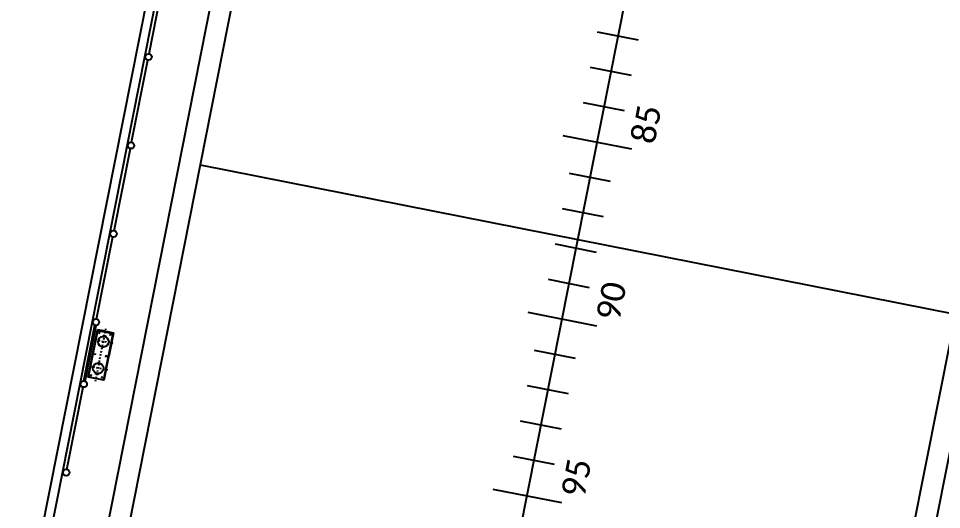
# Model space of a CAD drawing. Header units: metres. Extents: x 267365 to 277461, y 2088854 to 2108025.
# Drawn here: x 272984.3 to 273040.6, y 2096126.7 to 2096156.7 of the extents above; entities that cross this region are included whole.
import ezdxf

# ---------------------------------------------------------------- set-up
doc = ezdxf.new("R2010")
doc.units = ezdxf.units.M
doc.linetypes.add('DASHEDX2', pattern=[38.1, 25.4, -12.7])
doc.layers.add('BOAT', color=30, linetype='Continuous')
doc.styles.get("Standard").update_dxf_attribs({"font": 'calibri.ttf'})

# ---------------------------------------------------------------- blocks, each defined once
blk = doc.blocks.new('8')
at = {"color": 0}
for p, q in [((35800, 26009), (84948, 26009)), ((35786, 25858), (76112, 25858)), ((38885, 25799), (40278, 25799)), ((40383, 25784), (41330, 25784)), ((40384, 25810), (41330, 25810)), ((41435, 25799), (42828, 25799)), ((42935, 25799), (44328, 25799)), ((44435, 25799), (45828, 25799)), ((45935, 25799), (47328, 25799)), ((40460, 25480), (40460, 25751)), ((40460, 25751), (40863, 25751)), ((40467, 25743), (41254, 25742)), ((40467, 25743), (40467, 25488)), ((40549, 25652), (40549, 25579)), ((41265, 25751), (40863, 25751)), ((41175, 25652), (41175, 25578)), ((41254, 25742), (41254, 25488)), ((41254, 25664), (41254, 25567)), ((41265, 25615), (41265, 25751)), ((40460, 25480), (40863, 25480)), ((41254, 25488), (40467, 25488)), ((41265, 25480), (40863, 25480)), ((41265, 25615), (41265, 25480)), ((44287, 24608), (44287, 11808)), ((39937, 18789), (39937, 17627)), ((42937, 18789), (42937, 17627)), ((45937, 18789), (45937, 17627)), ((40537, 17861), (40537, 18554)), ((41137, 17861), (41137, 18554)), ((41737, 17861), (41737, 18554)), ((42337, 17861), (42337, 18554)), ((43537, 17861), (43537, 18554)), ((44137, 17861), (44137, 18554)), ((44737, 17861), (44737, 18554)), ((45337, 17861), (45337, 18554)), ((46537, 17861), (46537, 18554)), ((47137, 17861), (47137, 18554)), ((47737, 17861), (47737, 18554)), ((13535, 18208), (100365, 18208))]:
    blk.add_line(p, q, dxfattribs=at)
at = {"color": 0, "linetype": 'DASHEDX2'}
for p, q in [((41088, 25452), (41088, 25783)), ((40486, 25708), (40518, 25708)), ((40502, 25724), (40502, 25692)), ((40638, 25452), (40638, 25779)), ((40844, 25708), (40876, 25708)), ((40861, 25724), (40861, 25692)), ((41234, 25710), (41202, 25710)), ((41218, 25726), (41218, 25694)), ((40416, 25616), (41305, 25615)), ((40486, 25523), (40518, 25523)), ((40502, 25507), (40502, 25539)), ((40844, 25523), (40876, 25523)), ((40861, 25507), (40861, 25539)), ((41235, 25525), (41203, 25525)), ((41219, 25509), (41219, 25541))]:
    blk.add_line(p, q, dxfattribs=at)
at = {"color": 0, "linetype": 'ByBlock'}
blk.add_line((40460, 25751), (41265, 25751), dxfattribs=at)
at = {"color": 0, "ltscale": 100}
for p, q in [((63087, 24958), (37787, 24958)), ((62737, 24608), (38137, 24608)), ((62737, 11808), (38137, 11808)), ((63087, 11458), (37787, 11458))]:
    blk.add_line(p, q, dxfattribs=at)
at = {"color": 0}
for centre, radius in [((38832, 25799), 53.5), ((40332, 25799), 53.5), ((41382, 25799), 53.5), ((42882, 25799), 53.5), ((42882, 25799), 53.5), ((44382, 25799), 53.5), ((45882, 25799), 53.5), ((40638, 25615), 88), ((41087, 25615), 88)]:
    blk.add_circle(centre, radius, dxfattribs=at)
for centre, start, end in [((40564, 25615), 108.5151, 251.3793), ((41160, 25615), 288.6056, 71.4698)]:
    blk.add_arc(centre, 30.3, start, end, dxfattribs=at)
at = {"color": 0, "char_height": 400, "attachment_point": 1}
for s, insert in [('95', (40073, 17665)), ('90', (43073, 17665)), ('85', (46073, 17665))]:
    blk.add_mtext_dynamic_manual_height_columns(s, width=413.33, gutter_width=12.5, heights=[0], dxfattribs=dict(at, insert=insert))

msp = doc.modelspace()

# ---------------------------------------------------------------- block references
at = {"layer": 'BOAT', "xscale": 0.003670803171036142, "yscale": 0.003670803171036142, "zscale": 0.003670803171036142, "rotation": 78.81621548278927}
msp.add_blockref('8', (273052.466, 2095970.764), dxfattribs=at)

doc.saveas('drawing.dxf')
